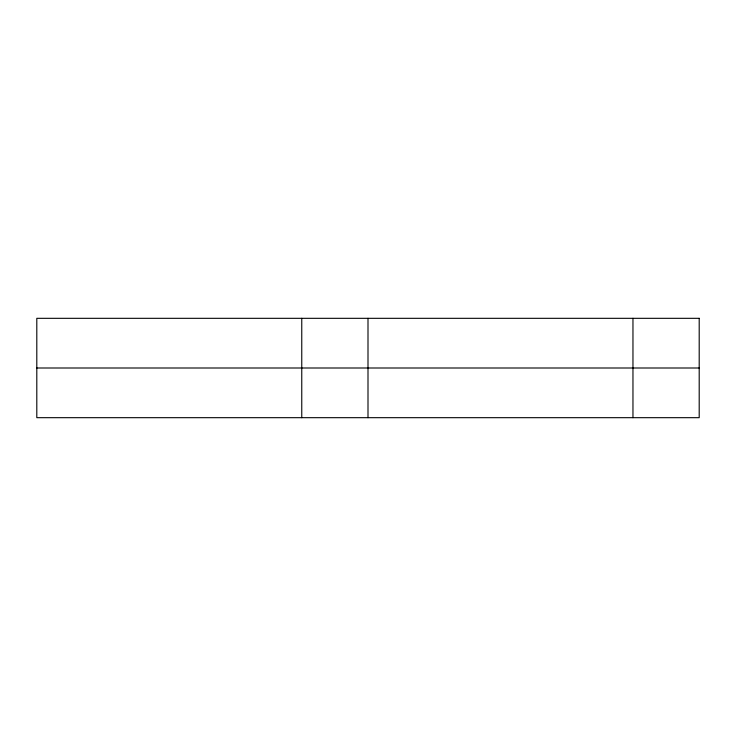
<?xml version="1.0" encoding="UTF-8"?>
<svg xmlns="http://www.w3.org/2000/svg" width="736" height="736" viewBox="0 0 736 736"><rect width="100%" height="100%" fill="white"/><g stroke="black" fill="none" stroke-linecap="round" stroke-linejoin="round"><path stroke-width="1.1" d="M36.8 368L699.2 368M632.96 318.32L632.96 417.68M368 318.32L368 417.68M301.76 318.32L301.76 417.68M699.2 318.32L36.8 318.32L36.8 417.68L699.2 417.68L699.2 318.32"/></g></svg>
